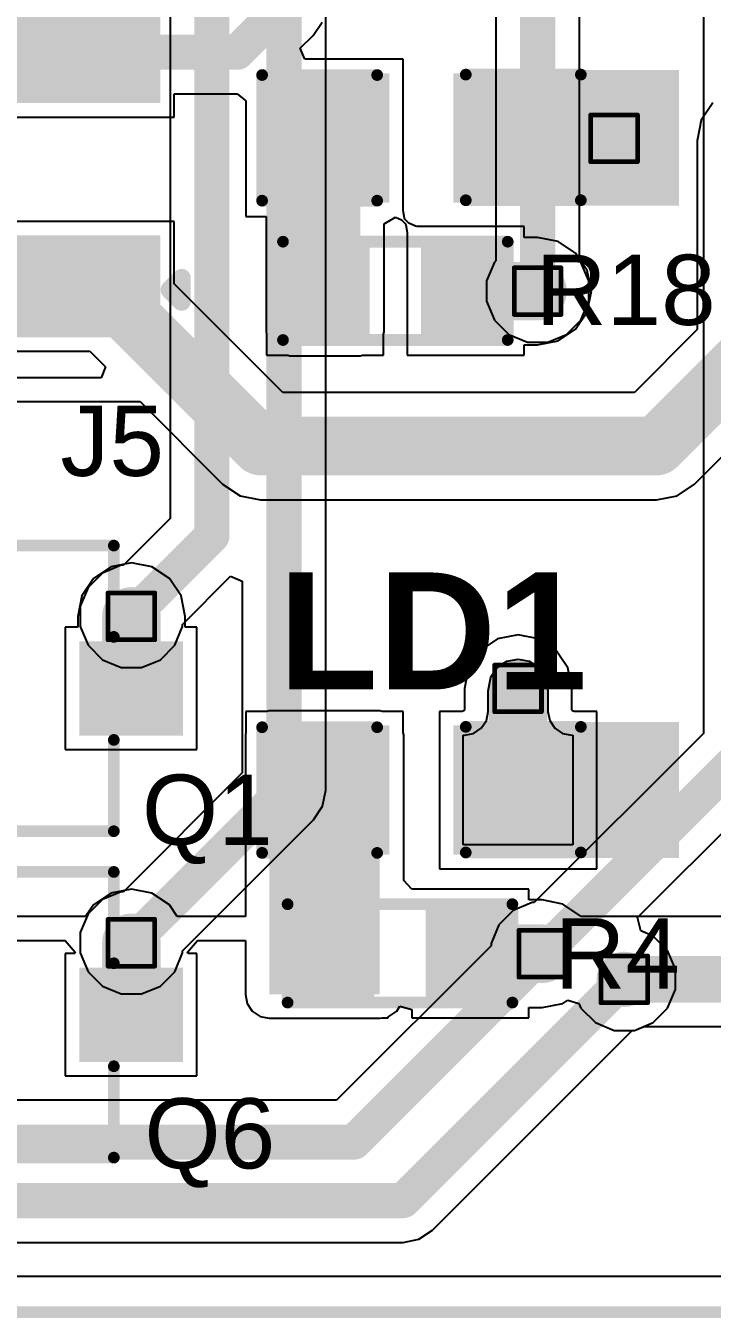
# Model space of a CAD drawing. Header units: inches. Extents: x -1 to 9.6, y 0 to 3.9.
# Drawn here: x 0.571 to 0.864, y -0.002 to 0.549 of the extents above; entities that cross this region are included whole.
import ezdxf

# ---------------------------------------------------------------- set-up
doc = ezdxf.new("R2010")
doc.units = ezdxf.units.IN
doc.header["$MEASUREMENT"] = 0
for name, color, linetype in [('Board Outline', 216, 'Continuous'), ('Bottom Layer', 5, 'Continuous'), ('Drill Drawing', 1, 'Continuous'), ('Top Layer', 1, 'Continuous'), ('Top Overlay', 2, 'Continuous'), ('Top Paste', 8, 'Continuous'), ('Top Solder', 216, 'Continuous'), ('Via Holes', 16, 'Continuous')]:
    doc.layers.add(name, color=color, linetype=linetype)
doc.styles.add('Arial', font='', dxfattribs={"height": 0.2})
doc.styles.add('Arial_Bold', font='', dxfattribs={"height": 0.2})
doc.styles.get('Arial').set_extended_font_data('Arial')
doc.styles.get('Arial_Bold').set_extended_font_data('Arial', bold=True)

# ---------------------------------------------------------------- blocks, each defined once
blk = doc.blocks.new('R___0603_20')
at = {"layer": 'Top Layer'}
for points in [[(-0.015, 0.0175), (-0.015, -0.0175), (-0.045, -0.0175), (-0.045, 0.0175)], [(0.045, 0.0175), (0.045, -0.0175), (0.015, -0.0175), (0.015, 0.0175)]]:
    blk.add_hatch(color=1, dxfattribs=at).paths.add_polyline_path(points)
at = {"layer": 'Top Paste'}
for points in [[(-0.015, 0.0175), (-0.015, -0.0175), (-0.045, -0.0175), (-0.045, 0.0175)], [(0.045, 0.0175), (0.045, -0.0175), (0.015, -0.0175), (0.015, 0.0175)]]:
    blk.add_hatch(color=8, dxfattribs=at).paths.add_polyline_path(points)
at = {"layer": 'Top Solder'}
for points in [[(-0.011, 0.0215), (-0.011, -0.0215), (-0.049, -0.0215), (-0.049, 0.0215)], [(0.049, 0.0215), (0.049, -0.0215), (0.011, -0.0215), (0.011, 0.0215)]]:
    blk.add_hatch(color=216, dxfattribs=at).paths.add_polyline_path(points)
at = {"layer": 'Top Overlay'}
for points in [[(-0.048, 0.021, 0.005, 0.005, 0), (-0.048, -0.021, 0.005, 0.005, 0)], [(0.048, 0.021, 0.005, 0.005, 0), (-0.048, 0.021, 0.005, 0.005, 0)], [(0.048, 0.021, 0.005, 0.005, 0), (0.048, -0.021, 0.005, 0.005, 0)], [(0.048, -0.021, 0.005, 0.005, 0), (-0.048, -0.021, 0.005, 0.005, 0)]]:
    blk.add_lwpolyline(points, format="xyseb", dxfattribs=at)
for points in [[(-0.04925, 0.021, 0.0025, 0.0025, 1), (-0.04675, 0.021, 0.0025, 0.0025, 1)], [(-0.04925, 0.021, 0.0025, 0.0025, 1), (-0.04675, 0.021, 0.0025, 0.0025, 1)], [(0.04675, 0.021, 0.0025, 0.0025, 1), (0.04925, 0.021, 0.0025, 0.0025, 1)], [(0.04675, 0.021, 0.0025, 0.0025, 1), (0.04925, 0.021, 0.0025, 0.0025, 1)], [(-0.04925, -0.021, 0.0025, 0.0025, 1), (-0.04675, -0.021, 0.0025, 0.0025, 1)], [(-0.04925, -0.021, 0.0025, 0.0025, 1), (-0.04675, -0.021, 0.0025, 0.0025, 1)], [(0.04675, -0.021, 0.0025, 0.0025, 1), (0.04925, -0.021, 0.0025, 0.0025, 1)], [(0.04675, -0.021, 0.0025, 0.0025, 1), (0.04925, -0.021, 0.0025, 0.0025, 1)]]:
    blk.add_lwpolyline(points, format="xyseb", close=True, dxfattribs=at)
blk = doc.blocks.new('R___0603_29')
at = {"layer": 'Top Layer'}
for points in [[(-0.015, 0.0175), (-0.015, -0.0175), (-0.045, -0.0175), (-0.045, 0.0175)], [(0.045, 0.0175), (0.045, -0.0175), (0.015, -0.0175), (0.015, 0.0175)]]:
    blk.add_hatch(color=1, dxfattribs=at).paths.add_polyline_path(points)
at = {"layer": 'Top Paste'}
for points in [[(-0.015, 0.0175), (-0.015, -0.0175), (-0.045, -0.0175), (-0.045, 0.0175)], [(0.045, 0.0175), (0.045, -0.0175), (0.015, -0.0175), (0.015, 0.0175)]]:
    blk.add_hatch(color=8, dxfattribs=at).paths.add_polyline_path(points)
at = {"layer": 'Top Solder'}
for points in [[(-0.011, 0.0215), (-0.011, -0.0215), (-0.049, -0.0215), (-0.049, 0.0215)], [(0.049, 0.0215), (0.049, -0.0215), (0.011, -0.0215), (0.011, 0.0215)]]:
    blk.add_hatch(color=216, dxfattribs=at).paths.add_polyline_path(points)
at = {"layer": 'Top Overlay'}
for points in [[(-0.048, -0.021, 0.005, 0.005, 0), (-0.048, 0.021, 0.005, 0.005, 0)], [(-0.048, 0.021, 0.005, 0.005, 0), (0.048, 0.021, 0.005, 0.005, 0)], [(0.048, -0.021, 0.005, 0.005, 0), (0.048, 0.021, 0.005, 0.005, 0)], [(-0.048, -0.021, 0.005, 0.005, 0), (0.048, -0.021, 0.005, 0.005, 0)]]:
    blk.add_lwpolyline(points, format="xyseb", dxfattribs=at)
for points in [[(-0.04925, 0.021, 0.0025, 0.0025, 1), (-0.04675, 0.021, 0.0025, 0.0025, 1)], [(-0.04925, 0.021, 0.0025, 0.0025, 1), (-0.04675, 0.021, 0.0025, 0.0025, 1)], [(0.04675, 0.021, 0.0025, 0.0025, 1), (0.04925, 0.021, 0.0025, 0.0025, 1)], [(0.04675, 0.021, 0.0025, 0.0025, 1), (0.04925, 0.021, 0.0025, 0.0025, 1)], [(-0.04925, -0.021, 0.0025, 0.0025, 1), (-0.04675, -0.021, 0.0025, 0.0025, 1)], [(-0.04925, -0.021, 0.0025, 0.0025, 1), (-0.04675, -0.021, 0.0025, 0.0025, 1)], [(0.04675, -0.021, 0.0025, 0.0025, 1), (0.04925, -0.021, 0.0025, 0.0025, 1)], [(0.04675, -0.021, 0.0025, 0.0025, 1), (0.04925, -0.021, 0.0025, 0.0025, 1)]]:
    blk.add_lwpolyline(points, format="xyseb", close=True, dxfattribs=at)
blk = doc.blocks.new('SOT_23_32')
at = {"layer": 'Top Layer'}
for points in [[(-0.01614, 0.05748), (0.01614, 0.05748), (0.01614, 0.02126), (-0.01614, 0.02126)], [(-0.05354, -0.02126), (-0.02126, -0.02126), (-0.02126, -0.05748), (-0.05354, -0.05748)], [(0.02126, -0.02126), (0.05354, -0.02126), (0.05354, -0.05748), (0.02126, -0.05748)]]:
    blk.add_hatch(color=1, dxfattribs=at).paths.add_polyline_path(points)
at = {"layer": 'Top Paste'}
for points in [[(-0.01614, 0.05748), (0.01614, 0.05748), (0.01614, 0.02126), (-0.01614, 0.02126)], [(-0.05354, -0.02126), (-0.02126, -0.02126), (-0.02126, -0.05748), (-0.05354, -0.05748)], [(0.02126, -0.02126), (0.05354, -0.02126), (0.05354, -0.05748), (0.02126, -0.05748)]]:
    blk.add_hatch(color=8, dxfattribs=at).paths.add_polyline_path(points)
at = {"layer": 'Top Solder'}
for points in [[(-0.02014, 0.06148), (0.02014, 0.06148), (0.02014, 0.01726), (-0.02014, 0.01726)], [(-0.05754, -0.01726), (-0.01726, -0.01726), (-0.01726, -0.06148), (-0.05754, -0.06148)], [(0.01726, -0.01726), (0.05754, -0.01726), (0.05754, -0.06148), (0.01726, -0.06148)]]:
    blk.add_hatch(color=216, dxfattribs=at).paths.add_polyline_path(points)
at = {"layer": 'Top Overlay'}
for points in [[(-0.061, -0.023, 0.005, 0.005, 0), (-0.061, 0.032, 0.005, 0.005, 0)], [(-0.022, 0.032, 0.005, 0.005, 0), (-0.061, 0.032, 0.005, 0.005, 0)], [(0.061, 0.032, 0.005, 0.005, 0), (0.022, 0.032, 0.005, 0.005, 0)], [(0.061, -0.023, 0.005, 0.005, 0), (0.061, 0.032, 0.005, 0.005, 0)], [(0.013, -0.031, 0.005, 0.005, 0), (-0.013, -0.031, 0.005, 0.005, 0)], [(-0.061, -0.046, 0.005, 0.005, 0), (-0.066, -0.041, 0.005, 0.005, 0)], [(-0.066, -0.051, 0.005, 0.005, 0), (-0.066, -0.041, 0.005, 0.005, 0)], [(-0.066, -0.051, 0.005, 0.005, 0), (-0.061, -0.046, 0.005, 0.005, 0)]]:
    blk.add_lwpolyline(points, format="xyseb", dxfattribs=at)
for points in [[(-0.06225, 0.032, 0.0025, 0.0025, 1), (-0.05975, 0.032, 0.0025, 0.0025, 1)], [(-0.06225, 0.032, 0.0025, 0.0025, 1), (-0.05975, 0.032, 0.0025, 0.0025, 1)], [(-0.02325, 0.032, 0.0025, 0.0025, 1), (-0.02075, 0.032, 0.0025, 0.0025, 1)], [(0.02075, 0.032, 0.0025, 0.0025, 1), (0.02325, 0.032, 0.0025, 0.0025, 1)], [(0.05975, 0.032, 0.0025, 0.0025, 1), (0.06225, 0.032, 0.0025, 0.0025, 1)], [(0.05975, 0.032, 0.0025, 0.0025, 1), (0.06225, 0.032, 0.0025, 0.0025, 1)], [(-0.06225, -0.023, 0.0025, 0.0025, 1), (-0.05975, -0.023, 0.0025, 0.0025, 1)], [(0.05975, -0.023, 0.0025, 0.0025, 1), (0.06225, -0.023, 0.0025, 0.0025, 1)], [(-0.01425, -0.031, 0.0025, 0.0025, 1), (-0.01175, -0.031, 0.0025, 0.0025, 1)], [(0.01175, -0.031, 0.0025, 0.0025, 1), (0.01425, -0.031, 0.0025, 0.0025, 1)], [(-0.06725, -0.041, 0.0025, 0.0025, 1), (-0.06475, -0.041, 0.0025, 0.0025, 1)], [(-0.06725, -0.041, 0.0025, 0.0025, 1), (-0.06475, -0.041, 0.0025, 0.0025, 1)], [(-0.06225, -0.046, 0.0025, 0.0025, 1), (-0.05975, -0.046, 0.0025, 0.0025, 1)], [(-0.06225, -0.046, 0.0025, 0.0025, 1), (-0.05975, -0.046, 0.0025, 0.0025, 1)], [(-0.06725, -0.051, 0.0025, 0.0025, 1), (-0.06475, -0.051, 0.0025, 0.0025, 1)], [(-0.06725, -0.051, 0.0025, 0.0025, 1), (-0.06475, -0.051, 0.0025, 0.0025, 1)]]:
    blk.add_lwpolyline(points, format="xyseb", close=True, dxfattribs=at)
blk = doc.blocks.new('SOT_23_35')
at = {"layer": 'Top Layer'}
for points in [[(-0.01614, 0.05748), (0.01614, 0.05748), (0.01614, 0.02126), (-0.01614, 0.02126)], [(-0.05354, -0.02126), (-0.02126, -0.02126), (-0.02126, -0.05748), (-0.05354, -0.05748)], [(0.02126, -0.02126), (0.05354, -0.02126), (0.05354, -0.05748), (0.02126, -0.05748)]]:
    blk.add_hatch(color=1, dxfattribs=at).paths.add_polyline_path(points)
at = {"layer": 'Top Paste'}
for points in [[(-0.01614, 0.05748), (0.01614, 0.05748), (0.01614, 0.02126), (-0.01614, 0.02126)], [(-0.05354, -0.02126), (-0.02126, -0.02126), (-0.02126, -0.05748), (-0.05354, -0.05748)], [(0.02126, -0.02126), (0.05354, -0.02126), (0.05354, -0.05748), (0.02126, -0.05748)]]:
    blk.add_hatch(color=8, dxfattribs=at).paths.add_polyline_path(points)
at = {"layer": 'Top Solder'}
for points in [[(-0.02014, 0.06148), (0.02014, 0.06148), (0.02014, 0.01726), (-0.02014, 0.01726)], [(-0.05754, -0.01726), (-0.01726, -0.01726), (-0.01726, -0.06148), (-0.05754, -0.06148)], [(0.01726, -0.01726), (0.05754, -0.01726), (0.05754, -0.06148), (0.01726, -0.06148)]]:
    blk.add_hatch(color=216, dxfattribs=at).paths.add_polyline_path(points)
at = {"layer": 'Top Overlay'}
for points in [[(-0.022, 0.032, 0.005, 0.005, 0), (-0.061, 0.032, 0.005, 0.005, 0)], [(-0.061, -0.023, 0.005, 0.005, 0), (-0.061, 0.032, 0.005, 0.005, 0)], [(0.061, 0.032, 0.005, 0.005, 0), (0.022, 0.032, 0.005, 0.005, 0)], [(0.061, -0.023, 0.005, 0.005, 0), (0.061, 0.032, 0.005, 0.005, 0)], [(0.013, -0.031, 0.005, 0.005, 0), (-0.013, -0.031, 0.005, 0.005, 0)], [(-0.066, -0.051, 0.005, 0.005, 0), (-0.066, -0.041, 0.005, 0.005, 0)], [(-0.061, -0.046, 0.005, 0.005, 0), (-0.066, -0.041, 0.005, 0.005, 0)], [(-0.066, -0.051, 0.005, 0.005, 0), (-0.061, -0.046, 0.005, 0.005, 0)]]:
    blk.add_lwpolyline(points, format="xyseb", dxfattribs=at)
for points in [[(-0.06225, 0.032, 0.0025, 0.0025, 1), (-0.05975, 0.032, 0.0025, 0.0025, 1)], [(-0.06225, 0.032, 0.0025, 0.0025, 1), (-0.05975, 0.032, 0.0025, 0.0025, 1)], [(-0.02325, 0.032, 0.0025, 0.0025, 1), (-0.02075, 0.032, 0.0025, 0.0025, 1)], [(0.02075, 0.032, 0.0025, 0.0025, 1), (0.02325, 0.032, 0.0025, 0.0025, 1)], [(0.05975, 0.032, 0.0025, 0.0025, 1), (0.06225, 0.032, 0.0025, 0.0025, 1)], [(0.05975, 0.032, 0.0025, 0.0025, 1), (0.06225, 0.032, 0.0025, 0.0025, 1)], [(-0.06225, -0.023, 0.0025, 0.0025, 1), (-0.05975, -0.023, 0.0025, 0.0025, 1)], [(0.05975, -0.023, 0.0025, 0.0025, 1), (0.06225, -0.023, 0.0025, 0.0025, 1)], [(-0.01425, -0.031, 0.0025, 0.0025, 1), (-0.01175, -0.031, 0.0025, 0.0025, 1)], [(0.01175, -0.031, 0.0025, 0.0025, 1), (0.01425, -0.031, 0.0025, 0.0025, 1)], [(-0.06725, -0.041, 0.0025, 0.0025, 1), (-0.06475, -0.041, 0.0025, 0.0025, 1)], [(-0.06725, -0.041, 0.0025, 0.0025, 1), (-0.06475, -0.041, 0.0025, 0.0025, 1)], [(-0.06225, -0.046, 0.0025, 0.0025, 1), (-0.05975, -0.046, 0.0025, 0.0025, 1)], [(-0.06225, -0.046, 0.0025, 0.0025, 1), (-0.05975, -0.046, 0.0025, 0.0025, 1)], [(-0.06725, -0.051, 0.0025, 0.0025, 1), (-0.06475, -0.051, 0.0025, 0.0025, 1)], [(-0.06725, -0.051, 0.0025, 0.0025, 1), (-0.06475, -0.051, 0.0025, 0.0025, 1)]]:
    blk.add_lwpolyline(points, format="xyseb", close=True, dxfattribs=at)
blk = doc.blocks.new('LED_0805_40')
at = {"layer": 'Top Layer'}
for points in [[(-0.06496, 0.02362), (-0.01772, 0.02362), (-0.01772, -0.02362), (-0.06496, -0.02362)], [(0.01772, 0.02362), (0.06496, 0.02362), (0.06496, -0.02362), (0.01772, -0.02362)]]:
    blk.add_hatch(color=1, dxfattribs=at).paths.add_polyline_path(points)
at = {"layer": 'Top Overlay'}
blk.add_hatch(color=2, dxfattribs=at).paths.add_polyline_path([(0.06815, -0.02899), (0.11, -0.02899), (0.11, 0.02901), (0.06815, 0.02901)])
at = {"layer": 'Top Paste'}
for points in [[(-0.06496, 0.02362), (-0.01772, 0.02362), (-0.01772, -0.02362), (-0.06496, -0.02362)], [(0.01772, 0.02362), (0.06496, 0.02362), (0.06496, -0.02362), (0.01772, -0.02362)]]:
    blk.add_hatch(color=8, dxfattribs=at).paths.add_polyline_path(points)
at = {"layer": 'Top Solder'}
for points in [[(-0.06896, 0.02762), (-0.01372, 0.02762), (-0.01372, -0.02762), (-0.06896, -0.02762)], [(0.01372, 0.02762), (0.06896, 0.02762), (0.06896, -0.02762), (0.01372, -0.02762)]]:
    blk.add_hatch(color=216, dxfattribs=at).paths.add_polyline_path(points)
at = {"layer": 'Top Overlay'}
for points in [[(-0.068, -0.02683, 0.005, 0.005, 0), (-0.068, 0.02683, 0.005, 0.005, 0)], [(-0.068, 0.02683, 0.005, 0.005, 0), (-0.01885, 0.02683, 0.005, 0.005, 0)], [(0.019, 0.027, 0.005, 0.005, 0), (0.06815, 0.027, 0.005, 0.005, 0)], [(0.06815, -0.02666, 0.005, 0.005, 0), (0.06815, 0.027, 0.005, 0.005, 0)], [(-0.068, -0.02683, 0.005, 0.005, 0), (-0.01885, -0.02683, 0.005, 0.005, 0)], [(0.019, -0.02666, 0.005, 0.005, 0), (0.06815, -0.02666, 0.005, 0.005, 0)]]:
    blk.add_lwpolyline(points, format="xyseb", dxfattribs=at)
for points in [[(-0.06925, 0.02683, 0.0025, 0.0025, 1), (-0.06675, 0.02683, 0.0025, 0.0025, 1)], [(-0.06925, 0.02683, 0.0025, 0.0025, 1), (-0.06675, 0.02683, 0.0025, 0.0025, 1)], [(-0.0201, 0.02683, 0.0025, 0.0025, 1), (-0.0176, 0.02683, 0.0025, 0.0025, 1)], [(0.01775, 0.027, 0.0025, 0.0025, 1), (0.02025, 0.027, 0.0025, 0.0025, 1)], [(0.0669, 0.027, 0.0025, 0.0025, 1), (0.0694, 0.027, 0.0025, 0.0025, 1)], [(0.0669, 0.027, 0.0025, 0.0025, 1), (0.0694, 0.027, 0.0025, 0.0025, 1)], [(-0.06925, -0.02683, 0.0025, 0.0025, 1), (-0.06675, -0.02683, 0.0025, 0.0025, 1)], [(-0.06925, -0.02683, 0.0025, 0.0025, 1), (-0.06675, -0.02683, 0.0025, 0.0025, 1)], [(-0.0201, -0.02683, 0.0025, 0.0025, 1), (-0.0176, -0.02683, 0.0025, 0.0025, 1)], [(0.01775, -0.02666, 0.0025, 0.0025, 1), (0.02025, -0.02666, 0.0025, 0.0025, 1)], [(0.0669, -0.02666, 0.0025, 0.0025, 1), (0.0694, -0.02666, 0.0025, 0.0025, 1)], [(0.0669, -0.02666, 0.0025, 0.0025, 1), (0.0694, -0.02666, 0.0025, 0.0025, 1)]]:
    blk.add_lwpolyline(points, format="xyseb", close=True, dxfattribs=at)
blk = doc.blocks.new('LED_0805_41')
at = {"layer": 'Top Layer'}
for points in [[(-0.06496, 0.02362), (-0.01772, 0.02362), (-0.01772, -0.02362), (-0.06496, -0.02362)], [(0.01772, 0.02362), (0.06496, 0.02362), (0.06496, -0.02362), (0.01772, -0.02362)]]:
    blk.add_hatch(color=1, dxfattribs=at).paths.add_polyline_path(points)
at = {"layer": 'Top Overlay'}
blk.add_hatch(color=2, dxfattribs=at).paths.add_polyline_path([(0.06814, -0.02899), (0.11, -0.02899), (0.11, 0.02901), (0.06814, 0.02901)])
at = {"layer": 'Top Paste'}
for points in [[(-0.06496, 0.02362), (-0.01772, 0.02362), (-0.01772, -0.02362), (-0.06496, -0.02362)], [(0.01772, 0.02362), (0.06496, 0.02362), (0.06496, -0.02362), (0.01772, -0.02362)]]:
    blk.add_hatch(color=8, dxfattribs=at).paths.add_polyline_path(points)
at = {"layer": 'Top Solder'}
for points in [[(-0.06896, 0.02762), (-0.01372, 0.02762), (-0.01372, -0.02762), (-0.06896, -0.02762)], [(0.01372, 0.02762), (0.06896, 0.02762), (0.06896, -0.02762), (0.01372, -0.02762)]]:
    blk.add_hatch(color=216, dxfattribs=at).paths.add_polyline_path(points)
at = {"layer": 'Top Overlay'}
for points in [[(-0.068, -0.02683, 0.005, 0.005, 0), (-0.068, 0.02683, 0.005, 0.005, 0)], [(-0.068, 0.02683, 0.005, 0.005, 0), (-0.01885, 0.02683, 0.005, 0.005, 0)], [(0.019, 0.027, 0.005, 0.005, 0), (0.06815, 0.027, 0.005, 0.005, 0)], [(0.06815, -0.02666, 0.005, 0.005, 0), (0.06815, 0.027, 0.005, 0.005, 0)], [(-0.068, -0.02683, 0.005, 0.005, 0), (-0.01885, -0.02683, 0.005, 0.005, 0)], [(0.019, -0.02666, 0.005, 0.005, 0), (0.06815, -0.02666, 0.005, 0.005, 0)]]:
    blk.add_lwpolyline(points, format="xyseb", dxfattribs=at)
for points in [[(-0.06925, 0.02683, 0.0025, 0.0025, 1), (-0.06675, 0.02683, 0.0025, 0.0025, 1)], [(-0.06925, 0.02683, 0.0025, 0.0025, 1), (-0.06675, 0.02683, 0.0025, 0.0025, 1)], [(-0.0201, 0.02683, 0.0025, 0.0025, 1), (-0.0176, 0.02683, 0.0025, 0.0025, 1)], [(0.01775, 0.027, 0.0025, 0.0025, 1), (0.02025, 0.027, 0.0025, 0.0025, 1)], [(0.0669, 0.027, 0.0025, 0.0025, 1), (0.0694, 0.027, 0.0025, 0.0025, 1)], [(0.0669, 0.027, 0.0025, 0.0025, 1), (0.0694, 0.027, 0.0025, 0.0025, 1)], [(-0.06925, -0.02683, 0.0025, 0.0025, 1), (-0.06675, -0.02683, 0.0025, 0.0025, 1)], [(-0.06925, -0.02683, 0.0025, 0.0025, 1), (-0.06675, -0.02683, 0.0025, 0.0025, 1)], [(-0.0201, -0.02683, 0.0025, 0.0025, 1), (-0.0176, -0.02683, 0.0025, 0.0025, 1)], [(0.01775, -0.02666, 0.0025, 0.0025, 1), (0.02025, -0.02666, 0.0025, 0.0025, 1)], [(0.0669, -0.02666, 0.0025, 0.0025, 1), (0.0694, -0.02666, 0.0025, 0.0025, 1)], [(0.0669, -0.02666, 0.0025, 0.0025, 1), (0.0694, -0.02666, 0.0025, 0.0025, 1)]]:
    blk.add_lwpolyline(points, format="xyseb", close=True, dxfattribs=at)
blk = doc.blocks.new('610010243021_42')
at = {"layer": 'Top Layer'}
for points in [[(-0.16142, 0.18228), (-0.16142, 0.21772), (-0.09055, 0.21772), (-0.09055, 0.18228)], [(-0.16142, 0.08228), (-0.16142, 0.11772), (-0.09055, 0.11772), (-0.09055, 0.08228)]]:
    blk.add_hatch(color=1, dxfattribs=at).paths.add_polyline_path(points)
at = {"layer": 'Top Paste'}
for points in [[(-0.16142, 0.18228), (-0.16142, 0.21772), (-0.09055, 0.21772), (-0.09055, 0.18228)], [(-0.16142, 0.08228), (-0.16142, 0.11772), (-0.09055, 0.11772), (-0.09055, 0.08228)]]:
    blk.add_hatch(color=8, dxfattribs=at).paths.add_polyline_path(points)
at = {"layer": 'Top Solder'}
for points in [[(-0.16542, 0.17828), (-0.16542, 0.22172), (-0.08655, 0.22172), (-0.08655, 0.17828)], [(-0.16542, 0.07828), (-0.16542, 0.12172), (-0.08655, 0.12172), (-0.08655, 0.07828)]]:
    blk.add_hatch(color=216, dxfattribs=at).paths.add_polyline_path(points)
at = {"layer": 'Top Overlay'}
for points in [[(-0.1695, 0.2015, 0.00787, 0.00787, 0), (-0.1745, 0.2065, 0.00787, 0.00787, 0)], [(-0.1745, 0.2065, 0.00787, 0.00787, 0), (-0.1745, 0.1965, 0.00787, 0.00787, 0)], [(-0.1695, 0.2015, 0.00787, 0.00787, 0), (-0.1745, 0.1965, 0.00787, 0.00787, 0)]]:
    blk.add_lwpolyline(points, format="xyseb", dxfattribs=at)
for points in [[(-0.17647, 0.2065, 0.00394, 0.00394, 1), (-0.17253, 0.2065, 0.00394, 0.00394, 1)], [(-0.17647, 0.2065, 0.00394, 0.00394, 1), (-0.17253, 0.2065, 0.00394, 0.00394, 1)], [(-0.17147, 0.2015, 0.00394, 0.00394, 1), (-0.16753, 0.2015, 0.00394, 0.00394, 1)], [(-0.17147, 0.2015, 0.00394, 0.00394, 1), (-0.16753, 0.2015, 0.00394, 0.00394, 1)], [(-0.17647, 0.1965, 0.00394, 0.00394, 1), (-0.17253, 0.1965, 0.00394, 0.00394, 1)], [(-0.17647, 0.1965, 0.00394, 0.00394, 1), (-0.17253, 0.1965, 0.00394, 0.00394, 1)]]:
    blk.add_lwpolyline(points, format="xyseb", close=True, dxfattribs=at)

msp = doc.modelspace()

# ---------------------------------------------------------------- hatches: boundary and pattern name
at = {"layer": 'Bottom Layer'}
h = msp.add_hatch(color=5, dxfattribs=at)
edge = h.paths.add_edge_path()
edge.add_arc((0.82198, 0.50142), 0.01181, 0, 360)
h = msp.add_hatch(color=5, dxfattribs=at)
edge = h.paths.add_edge_path()
edge.add_arc((0.78932, 0.43617), 0.01181, 0, 360)
h = msp.add_hatch(color=5, dxfattribs=at)
edge = h.paths.add_edge_path()
edge.add_arc((0.61581, 0.29725), 0.01181, 0, 360)
h = msp.add_hatch(color=5, dxfattribs=at)
edge = h.paths.add_edge_path()
edge.add_arc((0.78097, 0.26649), 0.01181, 0, 360)
h = msp.add_hatch(color=5, dxfattribs=at)
edge = h.paths.add_edge_path()
edge.add_arc((0.61581, 0.15784), 0.01181, 0, 360)
h = msp.add_hatch(color=5, dxfattribs=at)
edge = h.paths.add_edge_path()
edge.add_arc((0.7913, 0.15317), 0.01181, 0, 360)
h = msp.add_hatch(color=5, dxfattribs=at)
edge = h.paths.add_edge_path()
edge.add_arc((0.82632, 0.14221), 0.01181, 0, 360)
at = {"layer": 'Top Layer'}
h = msp.add_hatch(color=1, dxfattribs=at)
edge = h.paths.add_edge_path()
edge.add_arc((0.82198, 0.50142), 0.01181, 0, 360)
for points in [[(0.68355, 0.4188), (0.71355, 0.4188), (0.71355, 0.5004), (0.68355, 0.5004)], [(0.67467, 0.1358), (0.72192, 0.1358), (0.72192, 0.24669), (0.67467, 0.24669)], [(0.92635, 0.13231), (0.92635, 0.15224), (0.82632, 0.15224), (0.82632, 0.13231)]]:
    msp.add_hatch(color=1, dxfattribs=at).paths.add_polyline_path(points)
h = msp.add_hatch(color=1, dxfattribs=at)
edge = h.paths.add_edge_path()
edge.add_arc((0.78932, 0.43617), 0.01181, 0, 360)
h = msp.add_hatch(color=1, dxfattribs=at)
edge = h.paths.add_edge_path()
edge.add_arc((0.61581, 0.29725), 0.01181, 0, 360)
h = msp.add_hatch(color=1, dxfattribs=at)
edge = h.paths.add_edge_path()
edge.add_arc((0.78097, 0.26649), 0.01181, 0, 360)
h = msp.add_hatch(color=1, dxfattribs=at)
edge = h.paths.add_edge_path()
edge.add_arc((0.61581, 0.15784), 0.01181, 0, 360)
h = msp.add_hatch(color=1, dxfattribs=at)
edge = h.paths.add_edge_path()
edge.add_arc((0.7913, 0.15317), 0.01181, 0, 360)
h = msp.add_hatch(color=1, dxfattribs=at)
edge = h.paths.add_edge_path()
edge.add_arc((0.82632, 0.14221), 0.01181, 0, 360)
at = {"layer": 'Via Holes'}
h = msp.add_hatch(color=7, dxfattribs=at)
edge = h.paths.add_edge_path()
edge.add_arc((0.82198, 0.50142), 0.00591, 0, 360)
h = msp.add_hatch(color=7, dxfattribs=at)
edge = h.paths.add_edge_path()
edge.add_arc((0.78932, 0.43617), 0.00591, 0, 360)
h = msp.add_hatch(color=7, dxfattribs=at)
edge = h.paths.add_edge_path()
edge.add_arc((0.61581, 0.29725), 0.00591, 0, 360)
h = msp.add_hatch(color=7, dxfattribs=at)
edge = h.paths.add_edge_path()
edge.add_arc((0.78097, 0.26649), 0.00591, 0, 360)
h = msp.add_hatch(color=7, dxfattribs=at)
edge = h.paths.add_edge_path()
edge.add_arc((0.61581, 0.15784), 0.00591, 0, 360)
h = msp.add_hatch(color=7, dxfattribs=at)
edge = h.paths.add_edge_path()
edge.add_arc((0.7913, 0.15317), 0.00591, 0, 360)
h = msp.add_hatch(color=7, dxfattribs=at)
edge = h.paths.add_edge_path()
edge.add_arc((0.82632, 0.14221), 0.00591, 0, 360)

# ---------------------------------------------------------------- linework, layer by layer
at = {"layer": 'Board Outline'}
msp.add_lwpolyline([(0.23154, 0, 0.005, 0.005, 0), (2.21124, 0, 0.005, 0.005, 0)], format="xyseb", dxfattribs=at)
at = {"layer": 'Bottom Layer'}
for p, q in [((0.69884, 0.22303), (0.69884, 0.69029)), ((0.63237, 0.6132), (0.63237, 0.33904)), ((0.86016, 0.61134), (0.86016, 0.24726)), ((0.77147, 0.57259), (0.77147, 0.44917)), ((0.80716, 0.44917), (0.80716, 0.5652)), ((0.77083, 0.44852), (0.76751, 0.44051)), ((0.77147, 0.44917), (0.77083, 0.44852)), ((0.80781, 0.44852), (0.80716, 0.44917)), ((0.81113, 0.44051), (0.80781, 0.44852)), ((0.76751, 0.44051), (0.76751, 0.43183)), ((0.81113, 0.43183), (0.81113, 0.44051)), ((0.76751, 0.43183), (0.77083, 0.42381)), ((0.80781, 0.42381), (0.81113, 0.43183)), ((0.77083, 0.42381), (0.77696, 0.41768)), ((0.80167, 0.41768), (0.80781, 0.42381)), ((0.77696, 0.41768), (0.78498, 0.41436)), ((0.78498, 0.41436), (0.79365, 0.41436)), ((0.79365, 0.41436), (0.80167, 0.41768)), ((0.63237, 0.33904), (0.61239, 0.31906)), ((0.60346, 0.31574), (0.59732, 0.3096)), ((0.61148, 0.31906), (0.60346, 0.31574)), ((0.61239, 0.31906), (0.61148, 0.31906)), ((0.59732, 0.3096), (0.594, 0.30159)), ((0.63762, 0.29383), (0.65816, 0.31436)), ((0.65816, 0.31436), (0.66316, 0.31229)), ((0.66316, 0.31229), (0.66316, 0.23042)), ((0.594, 0.30159), (0.594, 0.29291)), ((0.594, 0.29291), (0.59732, 0.28489)), ((0.6343, 0.28489), (0.63762, 0.29291)), ((0.63762, 0.29291), (0.63762, 0.29383)), ((0.59732, 0.28489), (0.60346, 0.27876)), ((0.62817, 0.27876), (0.6343, 0.28489)), ((0.60346, 0.27876), (0.61148, 0.27544)), ((0.62015, 0.27544), (0.62817, 0.27876)), ((0.61148, 0.27544), (0.62015, 0.27544)), ((0.86016, 0.24726), (0.78787, 0.17498)), ((0.66316, 0.23042), (0.61239, 0.17965)), ((0.832, 0.16864), (0.89062, 0.22725)), ((0.69748, 0.2162), (0.69884, 0.22303)), ((0.69362, 0.21041), (0.69748, 0.2162)), ((0.63762, 0.15442), (0.69362, 0.21041)), ((0.69362, 0.21041), (0.69362, 0.21041)), ((0.61148, 0.17965), (0.60346, 0.17633)), ((0.61239, 0.17965), (0.61148, 0.17965)), ((0.60346, 0.17633), (0.59732, 0.1702)), ((0.77894, 0.17166), (0.77281, 0.16552)), ((0.78696, 0.17498), (0.77894, 0.17166)), ((0.78787, 0.17498), (0.78696, 0.17498)), ((0.59732, 0.1702), (0.594, 0.16218)), ((0.83334, 0.16291), (0.832, 0.16864)), ((0.594, 0.16218), (0.594, 0.1535)), ((0.77281, 0.16552), (0.76949, 0.1575)), ((0.83868, 0.1607), (0.83334, 0.16291)), ((0.84482, 0.15456), (0.83868, 0.1607)), ((0.76949, 0.15659), (0.70344, 0.09054)), ((0.76949, 0.1575), (0.76949, 0.15659)), ((0.84814, 0.14655), (0.84482, 0.15456)), ((0.594, 0.1535), (0.59732, 0.14549)), ((0.6343, 0.14549), (0.63762, 0.1535)), ((0.63762, 0.1535), (0.63762, 0.15442)), ((0.59732, 0.14549), (0.60346, 0.13935)), ((0.62817, 0.13935), (0.6343, 0.14549)), ((0.84814, 0.13787), (0.84814, 0.14655)), ((0.60346, 0.13935), (0.61148, 0.13603)), ((0.62015, 0.13603), (0.62817, 0.13935)), ((0.61148, 0.13603), (0.62015, 0.13603)), ((0.84482, 0.12985), (0.84814, 0.13787)), ((0.83868, 0.12372), (0.84482, 0.12985)), ((0.83066, 0.1204), (0.83868, 0.12372)), ((0.74444, 0.03508), (0.82975, 0.1204)), ((0.82975, 0.1204), (0.83066, 0.1204)), ((0.70344, 0.09054), (0.46659, 0.09054)), ((0.73865, 0.03122), (0.74444, 0.03508)), ((0.44885, 0.02986), (0.73182, 0.02986)), ((0.73182, 0.02986), (0.73865, 0.03122)), ((2.19594, 0.01529), (0.24683, 0.01529))]:
    msp.add_line(p, q, dxfattribs=at)
for points in [[(0.681, 0.22303, 0.015, 0.015, 0), (0.681, 0.69029, 0.015, 0.015, 0)], [(0.65021, 0.33165, 0.015, 0.015, 0), (0.65021, 0.62059, 0.015, 0.015, 0)], [(0.78932, 0.43617, 0.015, 0.015, 0), (0.78932, 0.57259, 0.015, 0.015, 0)], [(0.61581, 0.29725, 0.015, 0.015, 0), (0.65021, 0.33165, 0.015, 0.015, 0)], [(0.7913, 0.15317, 0.015, 0.015, 0), (0.878, 0.23987, 0.015, 0.015, 0)], [(0.61581, 0.15784, 0.015, 0.015, 0), (0.681, 0.22303, 0.015, 0.015, 0)], [(0.71083, 0.0727, 0.015, 0.015, 0), (0.7913, 0.15317, 0.015, 0.015, 0)], [(0.73182, 0.0477, 0.015, 0.015, 0), (0.82632, 0.14221, 0.015, 0.015, 0)], [(0.4592, 0.0727, 0.015, 0.015, 0), (0.71083, 0.0727, 0.015, 0.015, 0)], [(0.44884, 0.0477, 0.015, 0.015, 0), (0.73182, 0.0477, 0.015, 0.015, 0)]]:
    msp.add_lwpolyline(points, format="xyseb", dxfattribs=at)
for points in [[(0.78557, 0.43617, 0.0075, 0.0075, 1), (0.79307, 0.43617, 0.0075, 0.0075, 1)], [(0.64646, 0.33165, 0.0075, 0.0075, 1), (0.65396, 0.33165, 0.0075, 0.0075, 1)], [(0.64646, 0.33165, 0.0075, 0.0075, 1), (0.65396, 0.33165, 0.0075, 0.0075, 1)], [(0.61206, 0.29725, 0.0075, 0.0075, 1), (0.61956, 0.29725, 0.0075, 0.0075, 1)], [(0.67725, 0.22303, 0.0075, 0.0075, 1), (0.68475, 0.22303, 0.0075, 0.0075, 1)], [(0.67725, 0.22303, 0.0075, 0.0075, 1), (0.68475, 0.22303, 0.0075, 0.0075, 1)], [(0.61206, 0.15784, 0.0075, 0.0075, 1), (0.61956, 0.15784, 0.0075, 0.0075, 1)], [(0.78755, 0.15317, 0.0075, 0.0075, 1), (0.79505, 0.15317, 0.0075, 0.0075, 1)], [(0.78755, 0.15317, 0.0075, 0.0075, 1), (0.79505, 0.15317, 0.0075, 0.0075, 1)], [(0.82257, 0.14221, 0.0075, 0.0075, 1), (0.83007, 0.14221, 0.0075, 0.0075, 1)], [(0.70708, 0.0727, 0.0075, 0.0075, 1), (0.71458, 0.0727, 0.0075, 0.0075, 1)], [(0.70708, 0.0727, 0.0075, 0.0075, 1), (0.71458, 0.0727, 0.0075, 0.0075, 1)], [(0.72807, 0.0477, 0.0075, 0.0075, 1), (0.73557, 0.0477, 0.0075, 0.0075, 1)], [(0.72807, 0.0477, 0.0075, 0.0075, 1), (0.73557, 0.0477, 0.0075, 0.0075, 1)]]:
    msp.add_lwpolyline(points, format="xyseb", close=True, dxfattribs=at)
at = {"layer": 'Drill Drawing'}
for points in [[(0.81198, 0.51142, 0.002, 0.002, 0), (0.83198, 0.51142, 0.002, 0.002, 0)], [(0.81198, 0.49142, 0.002, 0.002, 0), (0.81198, 0.51142, 0.002, 0.002, 0)], [(0.83198, 0.49142, 0.002, 0.002, 0), (0.83198, 0.51142, 0.002, 0.002, 0)], [(0.81198, 0.49142, 0.002, 0.002, 0), (0.83198, 0.49142, 0.002, 0.002, 0)], [(0.77932, 0.44617, 0.002, 0.002, 0), (0.79932, 0.44617, 0.002, 0.002, 0)], [(0.77932, 0.42617, 0.002, 0.002, 0), (0.77932, 0.44617, 0.002, 0.002, 0)], [(0.79932, 0.42617, 0.002, 0.002, 0), (0.79932, 0.44617, 0.002, 0.002, 0)], [(0.77932, 0.42617, 0.002, 0.002, 0), (0.79932, 0.42617, 0.002, 0.002, 0)], [(0.60581, 0.30725, 0.002, 0.002, 0), (0.62581, 0.30725, 0.002, 0.002, 0)], [(0.60581, 0.28725, 0.002, 0.002, 0), (0.60581, 0.30725, 0.002, 0.002, 0)], [(0.62581, 0.28725, 0.002, 0.002, 0), (0.62581, 0.30725, 0.002, 0.002, 0)], [(0.60581, 0.28725, 0.002, 0.002, 0), (0.62581, 0.28725, 0.002, 0.002, 0)], [(0.77097, 0.27649, 0.002, 0.002, 0), (0.79097, 0.27649, 0.002, 0.002, 0)], [(0.77097, 0.25649, 0.002, 0.002, 0), (0.77097, 0.27649, 0.002, 0.002, 0)], [(0.79097, 0.25649, 0.002, 0.002, 0), (0.79097, 0.27649, 0.002, 0.002, 0)], [(0.77097, 0.25649, 0.002, 0.002, 0), (0.79097, 0.25649, 0.002, 0.002, 0)], [(0.60581, 0.16784, 0.002, 0.002, 0), (0.62581, 0.16784, 0.002, 0.002, 0)], [(0.60581, 0.14784, 0.002, 0.002, 0), (0.60581, 0.16784, 0.002, 0.002, 0)], [(0.62581, 0.14784, 0.002, 0.002, 0), (0.62581, 0.16784, 0.002, 0.002, 0)], [(0.7813, 0.16317, 0.002, 0.002, 0), (0.8013, 0.16317, 0.002, 0.002, 0)], [(0.7813, 0.14317, 0.002, 0.002, 0), (0.7813, 0.16317, 0.002, 0.002, 0)], [(0.8013, 0.14317, 0.002, 0.002, 0), (0.8013, 0.16317, 0.002, 0.002, 0)], [(0.81632, 0.15221, 0.002, 0.002, 0), (0.83632, 0.15221, 0.002, 0.002, 0)], [(0.81632, 0.13221, 0.002, 0.002, 0), (0.81632, 0.15221, 0.002, 0.002, 0)], [(0.83632, 0.13221, 0.002, 0.002, 0), (0.83632, 0.15221, 0.002, 0.002, 0)], [(0.60581, 0.14784, 0.002, 0.002, 0), (0.62581, 0.14784, 0.002, 0.002, 0)], [(0.7813, 0.14317, 0.002, 0.002, 0), (0.8013, 0.14317, 0.002, 0.002, 0)], [(0.81632, 0.13221, 0.002, 0.002, 0), (0.83632, 0.13221, 0.002, 0.002, 0)]]:
    msp.add_lwpolyline(points, format="xyseb", dxfattribs=at)
for points in [[(0.81148, 0.51142, 0.001, 0.001, 1), (0.81248, 0.51142, 0.001, 0.001, 1)], [(0.81148, 0.51142, 0.001, 0.001, 1), (0.81248, 0.51142, 0.001, 0.001, 1)], [(0.83148, 0.51142, 0.001, 0.001, 1), (0.83248, 0.51142, 0.001, 0.001, 1)], [(0.83148, 0.51142, 0.001, 0.001, 1), (0.83248, 0.51142, 0.001, 0.001, 1)], [(0.81148, 0.49142, 0.001, 0.001, 1), (0.81248, 0.49142, 0.001, 0.001, 1)], [(0.81148, 0.49142, 0.001, 0.001, 1), (0.81248, 0.49142, 0.001, 0.001, 1)], [(0.83148, 0.49142, 0.001, 0.001, 1), (0.83248, 0.49142, 0.001, 0.001, 1)], [(0.83148, 0.49142, 0.001, 0.001, 1), (0.83248, 0.49142, 0.001, 0.001, 1)], [(0.77882, 0.44617, 0.001, 0.001, 1), (0.77982, 0.44617, 0.001, 0.001, 1)], [(0.77882, 0.44617, 0.001, 0.001, 1), (0.77982, 0.44617, 0.001, 0.001, 1)], [(0.79882, 0.44617, 0.001, 0.001, 1), (0.79982, 0.44617, 0.001, 0.001, 1)], [(0.79882, 0.44617, 0.001, 0.001, 1), (0.79982, 0.44617, 0.001, 0.001, 1)], [(0.77882, 0.42617, 0.001, 0.001, 1), (0.77982, 0.42617, 0.001, 0.001, 1)], [(0.77882, 0.42617, 0.001, 0.001, 1), (0.77982, 0.42617, 0.001, 0.001, 1)], [(0.79882, 0.42617, 0.001, 0.001, 1), (0.79982, 0.42617, 0.001, 0.001, 1)], [(0.79882, 0.42617, 0.001, 0.001, 1), (0.79982, 0.42617, 0.001, 0.001, 1)], [(0.60531, 0.30725, 0.001, 0.001, 1), (0.60631, 0.30725, 0.001, 0.001, 1)], [(0.60531, 0.30725, 0.001, 0.001, 1), (0.60631, 0.30725, 0.001, 0.001, 1)], [(0.62531, 0.30725, 0.001, 0.001, 1), (0.62631, 0.30725, 0.001, 0.001, 1)], [(0.62531, 0.30725, 0.001, 0.001, 1), (0.62631, 0.30725, 0.001, 0.001, 1)], [(0.60531, 0.28725, 0.001, 0.001, 1), (0.60631, 0.28725, 0.001, 0.001, 1)], [(0.60531, 0.28725, 0.001, 0.001, 1), (0.60631, 0.28725, 0.001, 0.001, 1)], [(0.62531, 0.28725, 0.001, 0.001, 1), (0.62631, 0.28725, 0.001, 0.001, 1)], [(0.62531, 0.28725, 0.001, 0.001, 1), (0.62631, 0.28725, 0.001, 0.001, 1)], [(0.77047, 0.27649, 0.001, 0.001, 1), (0.77147, 0.27649, 0.001, 0.001, 1)], [(0.77047, 0.27649, 0.001, 0.001, 1), (0.77147, 0.27649, 0.001, 0.001, 1)], [(0.79047, 0.27649, 0.001, 0.001, 1), (0.79147, 0.27649, 0.001, 0.001, 1)], [(0.79047, 0.27649, 0.001, 0.001, 1), (0.79147, 0.27649, 0.001, 0.001, 1)], [(0.77047, 0.25649, 0.001, 0.001, 1), (0.77147, 0.25649, 0.001, 0.001, 1)], [(0.77047, 0.25649, 0.001, 0.001, 1), (0.77147, 0.25649, 0.001, 0.001, 1)], [(0.79047, 0.25649, 0.001, 0.001, 1), (0.79147, 0.25649, 0.001, 0.001, 1)], [(0.79047, 0.25649, 0.001, 0.001, 1), (0.79147, 0.25649, 0.001, 0.001, 1)], [(0.60531, 0.16784, 0.001, 0.001, 1), (0.60631, 0.16784, 0.001, 0.001, 1)], [(0.60531, 0.16784, 0.001, 0.001, 1), (0.60631, 0.16784, 0.001, 0.001, 1)], [(0.62531, 0.16784, 0.001, 0.001, 1), (0.62631, 0.16784, 0.001, 0.001, 1)], [(0.62531, 0.16784, 0.001, 0.001, 1), (0.62631, 0.16784, 0.001, 0.001, 1)], [(0.7808, 0.16317, 0.001, 0.001, 1), (0.7818, 0.16317, 0.001, 0.001, 1)], [(0.7808, 0.16317, 0.001, 0.001, 1), (0.7818, 0.16317, 0.001, 0.001, 1)], [(0.8008, 0.16317, 0.001, 0.001, 1), (0.8018, 0.16317, 0.001, 0.001, 1)], [(0.8008, 0.16317, 0.001, 0.001, 1), (0.8018, 0.16317, 0.001, 0.001, 1)], [(0.81582, 0.15221, 0.001, 0.001, 1), (0.81682, 0.15221, 0.001, 0.001, 1)], [(0.81582, 0.15221, 0.001, 0.001, 1), (0.81682, 0.15221, 0.001, 0.001, 1)], [(0.83582, 0.15221, 0.001, 0.001, 1), (0.83682, 0.15221, 0.001, 0.001, 1)], [(0.83582, 0.15221, 0.001, 0.001, 1), (0.83682, 0.15221, 0.001, 0.001, 1)], [(0.60531, 0.14784, 0.001, 0.001, 1), (0.60631, 0.14784, 0.001, 0.001, 1)], [(0.60531, 0.14784, 0.001, 0.001, 1), (0.60631, 0.14784, 0.001, 0.001, 1)], [(0.62531, 0.14784, 0.001, 0.001, 1), (0.62631, 0.14784, 0.001, 0.001, 1)], [(0.62531, 0.14784, 0.001, 0.001, 1), (0.62631, 0.14784, 0.001, 0.001, 1)], [(0.7808, 0.14317, 0.001, 0.001, 1), (0.7818, 0.14317, 0.001, 0.001, 1)], [(0.7808, 0.14317, 0.001, 0.001, 1), (0.7818, 0.14317, 0.001, 0.001, 1)], [(0.8008, 0.14317, 0.001, 0.001, 1), (0.8018, 0.14317, 0.001, 0.001, 1)], [(0.8008, 0.14317, 0.001, 0.001, 1), (0.8018, 0.14317, 0.001, 0.001, 1)], [(0.81582, 0.13221, 0.001, 0.001, 1), (0.81682, 0.13221, 0.001, 0.001, 1)], [(0.81582, 0.13221, 0.001, 0.001, 1), (0.81682, 0.13221, 0.001, 0.001, 1)], [(0.83582, 0.13221, 0.001, 0.001, 1), (0.83682, 0.13221, 0.001, 0.001, 1)], [(0.83582, 0.13221, 0.001, 0.001, 1), (0.83682, 0.13221, 0.001, 0.001, 1)]]:
    msp.add_lwpolyline(points, format="xyseb", close=True, dxfattribs=at)
at = {"layer": 'Top Layer'}
for p, q in [((0.69338, 0.54534), (0.69725, 0.55113)), ((0.68793, 0.5399), (0.69338, 0.54534)), ((0.69338, 0.54534), (0.69338, 0.54534)), ((0.68985, 0.53528), (0.68793, 0.5399)), ((0.73191, 0.53528), (0.68985, 0.53528)), ((0.73191, 0.47253), (0.73191, 0.53528)), ((0.63414, 0.51052), (0.63414, 0.52039)), ((0.63414, 0.52039), (0.66103, 0.52039)), ((0.66103, 0.52039), (0.66467, 0.51741)), ((0.66467, 0.51741), (0.66467, 0.46803)), ((0.86416, 0.51662), (0.85918, 0.50918)), ((0.54328, 0.51052), (0.63414, 0.51052)), ((0.85918, 0.50918), (0.85744, 0.5004)), ((0.85744, 0.5004), (0.85744, 0.41973)), ((0.73191, 0.4721), (0.73191, 0.47253)), ((0.73192, 0.47059), (0.73191, 0.4721)), ((0.7324, 0.4674), (0.73192, 0.47059)), ((0.63414, 0.46595), (0.54328, 0.46595)), ((0.63414, 0.4393), (0.63414, 0.46595)), ((0.66467, 0.46803), (0.67336, 0.46803)), ((0.67336, 0.46803), (0.67336, 0.4188)), ((0.72375, 0.46487), (0.72863, 0.46781)), ((0.72375, 0.4188), (0.72375, 0.46487)), ((0.72863, 0.46781), (0.73119, 0.46666)), ((0.73119, 0.46666), (0.73291, 0.46497)), ((0.73256, 0.46687), (0.7324, 0.4674)), ((0.73427, 0.46517), (0.73256, 0.46687)), ((0.73291, 0.46497), (0.73306, 0.46443)), ((0.73306, 0.46443), (0.73355, 0.46125)), ((0.7371, 0.46391), (0.73427, 0.46517)), ((0.73793, 0.4638), (0.7371, 0.46391)), ((0.7383, 0.4638), (0.73793, 0.4638)), ((0.73793, 0.4638), (0.73793, 0.4638)), ((0.78355, 0.4638), (0.7383, 0.4638)), ((0.78355, 0.45911), (0.78355, 0.4638)), ((0.73355, 0.46125), (0.73355, 0.45974)), ((0.73355, 0.45974), (0.73355, 0.45931)), ((0.73355, 0.45931), (0.73355, 0.4088)), ((0.78932, 0.45911), (0.78355, 0.45911)), ((0.7981, 0.45736), (0.78932, 0.45911)), ((0.80554, 0.45239), (0.7981, 0.45736)), ((0.81051, 0.44495), (0.80554, 0.45239)), ((0.81226, 0.43617), (0.81051, 0.44495)), ((0.6805, 0.39294), (0.63414, 0.4393)), ((0.81051, 0.42739), (0.81226, 0.43617)), ((0.80554, 0.41995), (0.81051, 0.42739)), ((0.7981, 0.41497), (0.80554, 0.41995)), ((0.85744, 0.41973), (0.83065, 0.39294)), ((0.67336, 0.4188), (0.67355, 0.41782)), ((0.67355, 0.41782), (0.67355, 0.4088)), ((0.72355, 0.41782), (0.72375, 0.4188)), ((0.72355, 0.4088), (0.72355, 0.41782)), ((0.78932, 0.41323), (0.7981, 0.41497)), ((0.54328, 0.41052), (0.59804, 0.41052)), ((0.59804, 0.41052), (0.60474, 0.40382)), ((0.67355, 0.4088), (0.68257, 0.4088)), ((0.68257, 0.4088), (0.68355, 0.40861)), ((0.68355, 0.40861), (0.71355, 0.40861)), ((0.71355, 0.40861), (0.71454, 0.4088)), ((0.71454, 0.4088), (0.72355, 0.4088)), ((0.73355, 0.4088), (0.78355, 0.4088)), ((0.78355, 0.4088), (0.78355, 0.41323)), ((0.78355, 0.41323), (0.78932, 0.41323)), ((0.60474, 0.40382), (0.60283, 0.3992)), ((0.60283, 0.3992), (0.44296, 0.3992)), ((0.83065, 0.39294), (0.6805, 0.39294)), ((0.85637, 0.35378), (0.8966, 0.39401)), ((0.43874, 0.389), (0.61956, 0.389)), ((0.61956, 0.389), (0.65478, 0.35378)), ((0.65478, 0.35378), (0.66222, 0.34881)), ((0.84893, 0.34881), (0.85637, 0.35378)), ((0.66222, 0.34881), (0.671, 0.34706)), ((0.84015, 0.34706), (0.84893, 0.34881)), ((0.671, 0.34706), (0.84015, 0.34706)), ((0.61581, 0.32019), (0.60703, 0.31844)), ((0.62459, 0.31844), (0.61581, 0.32019)), ((0.60703, 0.31844), (0.59959, 0.31347)), ((0.63204, 0.31347), (0.62459, 0.31844)), ((0.59959, 0.31347), (0.59462, 0.30603)), ((0.63701, 0.30603), (0.63204, 0.31347)), ((0.59462, 0.30603), (0.59287, 0.29725)), ((0.63875, 0.29725), (0.63701, 0.30603)), ((0.59287, 0.29263), (0.58757, 0.29263)), ((0.58757, 0.29263), (0.58757, 0.24034)), ((0.59287, 0.29725), (0.59287, 0.29263)), ((0.63875, 0.29263), (0.63875, 0.29725)), ((0.64379, 0.29263), (0.63875, 0.29263)), ((0.64379, 0.24034), (0.64379, 0.29263)), ((0.77219, 0.28768), (0.76644, 0.28383)), ((0.78097, 0.28943), (0.77219, 0.28768)), ((0.78975, 0.28768), (0.78097, 0.28943)), ((0.79551, 0.28383), (0.78975, 0.28768)), ((0.76475, 0.28271), (0.76362, 0.28102)), ((0.76644, 0.28383), (0.76475, 0.28271)), ((0.76644, 0.28383), (0.76644, 0.28383)), ((0.79719, 0.28271), (0.79551, 0.28383)), ((0.79551, 0.28383), (0.79551, 0.28383)), ((0.79832, 0.28102), (0.79719, 0.28271)), ((0.76362, 0.28102), (0.75978, 0.27526)), ((0.76362, 0.28102), (0.76362, 0.28102)), ((0.7721, 0.27536), (0.77617, 0.27808)), ((0.77617, 0.27808), (0.78097, 0.27903)), ((0.78097, 0.27903), (0.78577, 0.27808)), ((0.78577, 0.27808), (0.78984, 0.27536)), ((0.80217, 0.27526), (0.79832, 0.28102)), ((0.79832, 0.28102), (0.79832, 0.28102)), ((0.75978, 0.27526), (0.75803, 0.26649)), ((0.76823, 0.26548), (0.76938, 0.27129)), ((0.76938, 0.27129), (0.7721, 0.27536)), ((0.78984, 0.27536), (0.79256, 0.27129)), ((0.79256, 0.27129), (0.79372, 0.26548)), ((0.80391, 0.26649), (0.80217, 0.27526)), ((0.75803, 0.26649), (0.75803, 0.25769)), ((0.76823, 0.25669), (0.76823, 0.26548)), ((0.79372, 0.26548), (0.79372, 0.25669)), ((0.80391, 0.25769), (0.80391, 0.26649)), ((0.67369, 0.25669), (0.66467, 0.25669)), ((0.66467, 0.25669), (0.66467, 0.24767)), ((0.67467, 0.25688), (0.67369, 0.25669)), ((0.72192, 0.25688), (0.67467, 0.25688)), ((0.7229, 0.25669), (0.72192, 0.25688)), ((0.73192, 0.25669), (0.7229, 0.25669)), ((0.73192, 0.24767), (0.73192, 0.25669)), ((0.75703, 0.25669), (0.74735, 0.25669)), ((0.74735, 0.25669), (0.74735, 0.18944)), ((0.75787, 0.25685), (0.75703, 0.25669)), ((0.75803, 0.25769), (0.75787, 0.25685)), ((0.76745, 0.25278), (0.76823, 0.25669)), ((0.79372, 0.25669), (0.79449, 0.25278)), ((0.80408, 0.25685), (0.80391, 0.25769)), ((0.80492, 0.25669), (0.80408, 0.25685)), ((0.81459, 0.25669), (0.80492, 0.25669)), ((0.81459, 0.18944), (0.81459, 0.25669)), ((0.76193, 0.24727), (0.76524, 0.24948)), ((0.76524, 0.24948), (0.76745, 0.25278)), ((0.79449, 0.25278), (0.7967, 0.24948)), ((0.7967, 0.24948), (0.80001, 0.24727)), ((0.66467, 0.24767), (0.66448, 0.24669)), ((0.66448, 0.24669), (0.66448, 0.169)), ((0.73211, 0.24669), (0.73192, 0.24767)), ((0.73211, 0.18438), (0.73211, 0.24669)), ((0.75755, 0.19964), (0.75755, 0.24649)), ((0.75755, 0.24649), (0.75803, 0.24649)), ((0.75803, 0.24649), (0.76193, 0.24727)), ((0.80001, 0.24727), (0.80391, 0.24649)), ((0.80391, 0.24649), (0.8044, 0.24649)), ((0.8044, 0.24649), (0.8044, 0.19964)), ((0.58757, 0.24034), (0.64379, 0.24034)), ((0.8044, 0.19964), (0.75755, 0.19964)), ((0.74735, 0.18944), (0.81459, 0.18944)), ((0.73553, 0.1808), (0.73211, 0.18438)), ((0.60703, 0.17904), (0.59959, 0.17406)), ((0.61581, 0.18078), (0.60703, 0.17904)), ((0.62459, 0.17904), (0.61581, 0.18078)), ((0.63204, 0.17406), (0.62459, 0.17904)), ((0.78553, 0.1808), (0.73553, 0.1808)), ((0.78553, 0.17611), (0.78553, 0.1808)), ((0.59959, 0.17406), (0.59621, 0.169)), ((0.63542, 0.169), (0.63204, 0.17406)), ((0.7913, 0.17611), (0.78553, 0.17611)), ((0.80008, 0.17436), (0.7913, 0.17611)), ((0.80752, 0.16939), (0.80008, 0.17436)), ((0.59621, 0.169), (0.56525, 0.169)), ((0.66448, 0.169), (0.63542, 0.169)), ((0.80778, 0.169), (0.80752, 0.16939)), ((0.90135, 0.169), (0.80778, 0.169)), ((0.56525, 0.1588), (0.58759, 0.1588)), ((0.58759, 0.1588), (0.59182, 0.1538)), ((0.63981, 0.1538), (0.64404, 0.1588)), ((0.64404, 0.1588), (0.66448, 0.1588)), ((0.66448, 0.1588), (0.66448, 0.1358)), ((0.59172, 0.15322), (0.58757, 0.15322)), ((0.58757, 0.15322), (0.58757, 0.10094)), ((0.59182, 0.1538), (0.59172, 0.15322)), ((0.63991, 0.15322), (0.63981, 0.1538)), ((0.64379, 0.15322), (0.63991, 0.15322)), ((0.64379, 0.10094), (0.64379, 0.15322)), ((0.66448, 0.1358), (0.66525, 0.1319)), ((0.80008, 0.13197), (0.80219, 0.13338)), ((0.80219, 0.13338), (0.80697, 0.13193)), ((0.66525, 0.1319), (0.66746, 0.12859)), ((0.66746, 0.12859), (0.67077, 0.12638)), ((0.72582, 0.12638), (0.72913, 0.12859)), ((0.72913, 0.12859), (0.73053, 0.1307)), ((0.73053, 0.1307), (0.73553, 0.12931)), ((0.73553, 0.12931), (0.73553, 0.1258)), ((0.78553, 0.1258), (0.78553, 0.13023)), ((0.78553, 0.13023), (0.7913, 0.13023)), ((0.7913, 0.13023), (0.80008, 0.13197)), ((0.80697, 0.13193), (0.80783, 0.12985)), ((0.80783, 0.12985), (0.81397, 0.12372)), ((0.67077, 0.12638), (0.67467, 0.1256)), ((0.67467, 0.1256), (0.72192, 0.1256)), ((0.72192, 0.1256), (0.7229, 0.1258)), ((0.7229, 0.1258), (0.72553, 0.1258)), ((0.72553, 0.12632), (0.72582, 0.12638)), ((0.72553, 0.1258), (0.72553, 0.12632)), ((0.73553, 0.1258), (0.78553, 0.1258)), ((0.81397, 0.12372), (0.82199, 0.1204)), ((0.83066, 0.1204), (0.83481, 0.12211)), ((0.83481, 0.12211), (0.90135, 0.12211)), ((0.82199, 0.1204), (0.83066, 0.1204)), ((0.58757, 0.10094), (0.64379, 0.10094)), ((2.19594, 0.01529), (0.24683, 0.01529))]:
    msp.add_line(p, q, dxfattribs=at)
for points in [[(0.66103, 0.53823, 0.015, 0.015, 0), (0.68076, 0.55796, 0.015, 0.015, 0)], [(0.58871, 0.53823, 0.015, 0.015, 0), (0.66103, 0.53823, 0.015, 0.015, 0)], [(0.78097, 0.50142, 0.025, 0.025, 0), (0.82198, 0.50142, 0.025, 0.025, 0)], [(0.58871, 0.43823, 0.025, 0.025, 0), (0.60643, 0.43823, 0.025, 0.025, 0)], [(0.60643, 0.43823, 0.025, 0.025, 0), (0.61164, 0.43302, 0.025, 0.025, 0)], [(0.75865, 0.43617, 0.025, 0.025, 0), (0.78932, 0.43617, 0.025, 0.025, 0)], [(0.61164, 0.42936, 0.025, 0.025, 0), (0.61164, 0.43302, 0.025, 0.025, 0)], [(0.61164, 0.42936, 0.025, 0.025, 0), (0.671, 0.37, 0.025, 0.025, 0)], [(0.84015, 0.37, 0.025, 0.025, 0), (0.88038, 0.41023, 0.025, 0.025, 0)], [(0.671, 0.37, 0.025, 0.025, 0), (0.84015, 0.37, 0.025, 0.025, 0)], [(0.61581, 0.26658, 0.025, 0.025, 0), (0.61581, 0.29725, 0.025, 0.025, 0)], [(0.78097, 0.22306, 0.025, 0.025, 0), (0.78097, 0.26649, 0.025, 0.025, 0)], [(0.78097, 0.22283, 0.025, 0.025, 0), (0.78097, 0.22306, 0.025, 0.025, 0)], [(0.61581, 0.12718, 0.025, 0.025, 0), (0.61581, 0.15784, 0.025, 0.025, 0)], [(0.76063, 0.15317, 0.025, 0.025, 0), (0.7913, 0.15317, 0.025, 0.025, 0)]]:
    msp.add_lwpolyline(points, format="xyseb", dxfattribs=at)
for points in [[(0.58496, 0.53823, 0.0075, 0.0075, 1), (0.59246, 0.53823, 0.0075, 0.0075, 1)], [(0.65728, 0.53823, 0.0075, 0.0075, 1), (0.66478, 0.53823, 0.0075, 0.0075, 1)], [(0.65728, 0.53823, 0.0075, 0.0075, 1), (0.66478, 0.53823, 0.0075, 0.0075, 1)], [(0.77472, 0.50142, 0.0125, 0.0125, 1), (0.78722, 0.50142, 0.0125, 0.0125, 1)], [(0.81573, 0.50142, 0.0125, 0.0125, 1), (0.82823, 0.50142, 0.0125, 0.0125, 1)], [(0.58246, 0.43823, 0.0125, 0.0125, 1), (0.59496, 0.43823, 0.0125, 0.0125, 1)], [(0.60018, 0.43823, 0.0125, 0.0125, 1), (0.61268, 0.43823, 0.0125, 0.0125, 1)], [(0.60018, 0.43823, 0.0125, 0.0125, 1), (0.61268, 0.43823, 0.0125, 0.0125, 1)], [(0.7524, 0.43617, 0.0125, 0.0125, 1), (0.7649, 0.43617, 0.0125, 0.0125, 1)], [(0.78307, 0.43617, 0.0125, 0.0125, 1), (0.79557, 0.43617, 0.0125, 0.0125, 1)], [(0.60539, 0.43302, 0.0125, 0.0125, 1), (0.61789, 0.43302, 0.0125, 0.0125, 1)], [(0.60539, 0.43302, 0.0125, 0.0125, 1), (0.61789, 0.43302, 0.0125, 0.0125, 1)], [(0.60539, 0.42936, 0.0125, 0.0125, 1), (0.61789, 0.42936, 0.0125, 0.0125, 1)], [(0.60539, 0.42936, 0.0125, 0.0125, 1), (0.61789, 0.42936, 0.0125, 0.0125, 1)], [(0.66475, 0.37, 0.0125, 0.0125, 1), (0.67725, 0.37, 0.0125, 0.0125, 1)], [(0.66475, 0.37, 0.0125, 0.0125, 1), (0.67725, 0.37, 0.0125, 0.0125, 1)], [(0.8339, 0.37, 0.0125, 0.0125, 1), (0.8464, 0.37, 0.0125, 0.0125, 1)], [(0.8339, 0.37, 0.0125, 0.0125, 1), (0.8464, 0.37, 0.0125, 0.0125, 1)], [(0.60956, 0.29725, 0.0125, 0.0125, 1), (0.62206, 0.29725, 0.0125, 0.0125, 1)], [(0.60956, 0.26658, 0.0125, 0.0125, 1), (0.62206, 0.26658, 0.0125, 0.0125, 1)], [(0.77472, 0.26649, 0.0125, 0.0125, 1), (0.78722, 0.26649, 0.0125, 0.0125, 1)], [(0.77472, 0.22306, 0.0125, 0.0125, 1), (0.78722, 0.22306, 0.0125, 0.0125, 1)], [(0.77472, 0.22306, 0.0125, 0.0125, 1), (0.78722, 0.22306, 0.0125, 0.0125, 1)], [(0.77472, 0.22283, 0.0125, 0.0125, 1), (0.78722, 0.22283, 0.0125, 0.0125, 1)], [(0.60956, 0.15784, 0.0125, 0.0125, 1), (0.62206, 0.15784, 0.0125, 0.0125, 1)], [(0.75438, 0.15317, 0.0125, 0.0125, 1), (0.76688, 0.15317, 0.0125, 0.0125, 1)], [(0.78505, 0.15317, 0.0125, 0.0125, 1), (0.79755, 0.15317, 0.0125, 0.0125, 1)], [(0.60956, 0.12718, 0.0125, 0.0125, 1), (0.62206, 0.12718, 0.0125, 0.0125, 1)]]:
    msp.add_lwpolyline(points, format="xyseb", close=True, dxfattribs=at)

# ---------------------------------------------------------------- block references
for name, p, rotation in [('610010243021_42', (0.46273, 0.63823), 180), ('R___0603_20', (0.72855, 0.4363), 180), ('SOT_23_35', (0.57631, 0.26649), 270), ('SOT_23_32', (0.57631, 0.12708), 270)]:
    msp.add_blockref(name, p, dxfattribs=dict(rotation=rotation))
for name, p in [('LED_0805_40', (0.73963, 0.50165)), ('LED_0805_41', (0.73963, 0.22306)), ('R___0603_29', (0.73053, 0.1533))]:
    msp.add_blockref(name, p)

# ---------------------------------------------------------------- texts
at = {"layer": 'Top Overlay'}
for s, height, style, p in [('R18', 0.03, 'Arial', (0.78851, 0.42174)), ('J5', 0.03, 'Arial', (0.58547, 0.35724)), ('LD1', 0.05, 'Arial_Bold', (0.67854, 0.26604)), ('Q1', 0.03, 'Arial', (0.62029, 0.19967)), ('R4', 0.03, 'Arial', (0.79654, 0.1383)), ('Q6', 0.03, 'Arial', (0.62135, 0.06145))]:
    msp.add_text(s, height=height, dxfattribs=dict(at, style=style)).set_placement(p)

doc.saveas('drawing.dxf')
